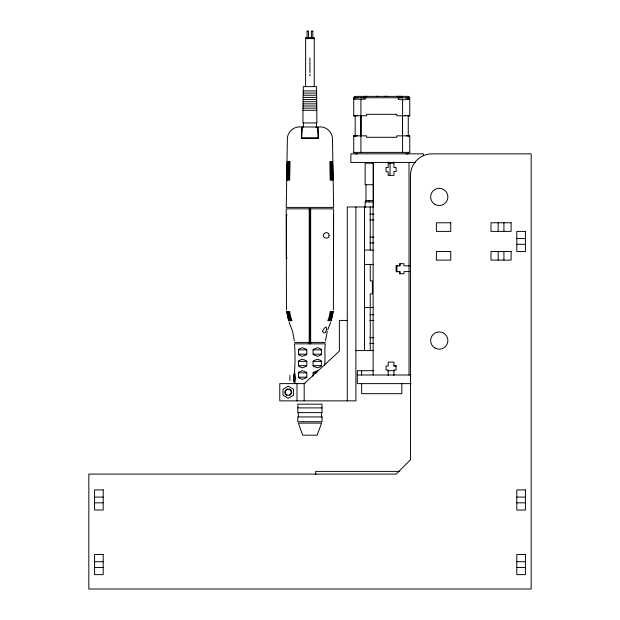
<?xml version="1.0" encoding="UTF-8"?>
<svg xmlns="http://www.w3.org/2000/svg" width="620" height="620" viewBox="0 0 620 620"><rect width="100%" height="100%" fill="white"/><g stroke="black" fill="none" stroke-linecap="round" stroke-linejoin="round"><path stroke-width="0.93" d="M302.963 110.321L303.327 86.622L316.541 86.622L316.897 122.954L302.963 122.954L302.963 110.321L316.897 110.321M333.413 309.829L333.63 208.839L286.238 208.839L286.456 309.829M325.485 340.791L327.283 331.274M332.25 312.961L332.467 311.395L331.677 311.395L331.444 312.992A49.306 49.306 0 0 1 329.514 320.726L330.344 320.726A49.453 49.453 0 0 0 331.654 316.115L332.925 311.395L332.7 312.992A52.289 52.289 0 0 1 330.91 320.726L330.638 320.726A52.289 52.289 0 0 0 332.436 312.992M327.763 329.731L330.731 322.237M307.063 31.217L308.497 31.217L308.497 38.06L307.776 38.277L307.086 38.114L307.063 31.217L308.497 31.217M311.372 31.217L312.805 31.217L312.805 38.06L312.085 38.277L311.395 38.114L311.372 31.217L312.805 31.217M312.782 38.114L312.085 37.843M298.483 349.874L299.018 349.037L302.211 347.719L305.939 349.037L306.807 349.874L306.807 354.183L305.939 355.02L302.211 356.337L299.018 355.02L298.483 354.183L298.483 349.874L306.807 349.874M298.483 361.359L299.018 360.522L302.211 359.205L305.939 360.522L306.807 361.359L306.807 365.668L305.939 366.513L302.211 367.823L299.018 366.513L298.483 365.668L298.483 361.359L306.807 361.359M298.483 372.853L299.018 372.015L302.211 370.698L305.939 372.015L306.807 372.853L306.807 377.162L305.939 377.999L302.211 379.316L299.018 377.999L298.483 377.162L298.483 372.853L306.807 372.853M321.385 354.183L320.85 355.02L317.649 356.337L313.929 355.02L313.061 354.183L313.061 349.874L313.929 349.037L317.649 347.719L320.85 349.037L321.385 349.874L321.385 354.183L313.061 354.183M321.385 365.668L320.85 366.513L317.649 367.823L313.929 366.513L313.061 365.668L313.061 361.359L313.929 360.522L317.649 359.205L320.85 360.522L321.385 361.359L321.385 365.668L313.061 365.668M400.536 97.766L398.443 97.774L396.823 96.387L355.175 96.379L353.741 97.766L353.741 99.2L365.226 99.208L365.072 97.774L366.831 96.348L363.963 96.379M355.175 96.379L353.741 97.743L409.735 97.766L409.75 115.746L404.767 115.754M313.061 376.301L313.061 372.853L313.929 372.015L317.649 370.698M302.769 127.03L301.529 127.116L301.529 138.469L318.331 138.469L318.331 127.116L315.781 126.992M406.085 97.774L405.526 97.774C416.082 98.874 402.287 100.642 398.257 99.208L398.412 97.774M355.942 135.858L355.175 135.85L355.175 115.715L355.609 115.715M355.175 135.827L355.609 135.827M357.422 135.858L353.733 135.827L353.733 152.396L354.284 152.365M406.627 135.858L409.75 135.827L409.75 152.396L353.733 152.396M408.262 153.83L406.061 153.83M365.072 97.774L362.948 97.766M354.284 99.177C353.33 98.045 356.748 97.255 357.957 97.774M361.344 97.774L361.003 97.766M354.694 115.715L353.733 115.715L353.733 99.177M407.542 115.746L409.75 115.746L408.262 115.715L408.262 135.858L409.75 135.85L396.823 135.858L396.823 137.291L366.66 137.291L366.66 135.858L356.547 135.858M333.242 311.395L332.894 312.992A52.289 52.289 0 0 1 331.096 320.726L331.181 320.865M303.327 90.931L316.541 90.931M303.165 93.085L316.58 93.085M303.203 95.24L316.619 95.24M408.309 96.379L409.735 97.766L408.309 96.356L396.645 96.348L402.101 96.379M384.431 96.371L387.128 96.371L385.547 96.364M303.203 97.394L316.657 97.394M303.165 99.549L316.696 99.549M303.126 101.703L316.735 101.703M303.087 103.858L316.781 103.858M303.048 106.012L316.82 106.012M303.01 108.167L316.859 108.167M355.841 115.715L353.733 115.746L357.422 115.746M356.547 115.754L366.66 115.754L366.66 114.312L396.823 114.312L396.823 115.754L405.317 115.754M301.196 126.976C294.306 126.061 287.672 131.448 287.385 138.469L286.238 207.406L333.63 207.406L332.483 138.469C332.196 131.448 325.562 126.061 318.665 126.976M355.841 135.819L353.733 135.827L354.694 135.858M415.733 162.448L350.866 162.448L350.866 153.838L423.39 153.838L423.39 155.752M388.19 163.168L393.716 163.168M373.449 184.714L365.157 184.714L365.157 163.168L373.449 163.168L373.449 200.508L365.986 200.508M373.124 206.972L347.27 206.972L347.27 400.861M369.799 214.156L373.899 214.156M287.099 214.869L286.378 214.869L286.378 257.959L287.099 257.959M369.799 219.899L373.899 219.899M369.799 237.135L373.899 237.135M516.809 238.568L525.427 238.568M369.799 242.877L373.899 242.877M516.809 244.319L525.427 244.319M364.506 250.062L373.124 250.062M364.506 264.422L373.124 264.422M409.464 265.856L404 265.856L404 263.702L399.691 263.702L399.691 265.856M409.464 271.599L404 271.599L404 273.753L399.691 273.753L399.691 271.599M364.506 307.505L373.124 307.505M369.799 314.689L373.899 314.689M347.27 320.431L339.373 320.431L339.373 351.145L304.188 383.625L304.188 400.861M369.799 320.431L373.899 320.431M288.68 320.865L288.773 320.726A52.289 52.289 0 0 1 286.975 312.992L286.618 311.395M369.799 337.668L373.899 337.668M294.492 342.403L309.217 342.403M310.651 342.403L325.368 342.403M369.799 343.41L373.899 343.41M313.061 349.874L321.385 349.874M355.888 350.594L373.124 350.594M298.483 354.183L306.807 354.183M313.061 361.359L321.385 361.359M298.483 365.668L306.807 365.668M393.948 365.668L396.103 365.668L396.103 369.977L393.948 369.977L393.948 375.433M396.103 366.033L393.948 366.033L393.948 362.08L388.205 362.08L388.205 366.033L386.051 366.033L386.051 369.977L388.205 369.977L388.205 375.433M373.775 370.698L357.329 370.698L357.329 383.625L410.944 383.625M387.485 370.698L394.188 370.698M313.061 372.853L316.758 372.853M357.329 375.007L410.944 375.007M298.483 377.162L306.807 377.162M305.009 383.625L279.775 383.625L279.775 400.861L355.888 400.861L355.888 206.972M322.067 407.898L297.794 407.898L297.794 412.633L322.067 412.633L321.997 404.163L297.871 404.163L297.871 407.898M399.846 471.378L315.743 471.378L315.743 474.254M94.573 497.085L103.191 497.085M516.809 497.085L525.427 497.085M94.573 502.828L103.191 502.828M516.809 502.828L525.427 502.828M94.573 561.712L103.191 561.712M516.809 561.712L525.427 561.712M94.573 567.455L103.191 567.455M516.809 567.455L525.427 567.455M408.782 152.365L409.75 152.365M357.422 153.83L355.175 153.83M289.137 322.237L292.578 331.274L294.376 340.791M503.921 222.774L503.921 231.392M503.921 251.495L503.921 260.113M498.178 222.774L498.178 231.392M498.178 251.495L498.178 260.113M409.029 162.448L409.029 375.007M408.309 97.766L408.309 99.208M402.566 99.208L402.566 152.396M402.473 115.754L402.473 135.858M401.83 383.408L401.83 393.677L361.654 393.677L361.654 383.408M400.055 263.702L400.055 265.856L396.103 265.856L396.103 271.599L400.055 271.599L400.055 273.753M396.963 265.376L396.963 272.079M393.948 162.022L393.948 167.477L396.103 167.477L396.103 171.43L393.948 171.43L393.948 175.375L388.205 175.375L388.205 171.786L386.051 171.786L386.051 167.477L388.205 167.477L388.205 162.022M390.034 163.168L390.034 175.344M373.449 207.568L373.449 201.95L365.157 201.95L365.157 207.568M373.124 162.448L373.124 375.007M370.249 206.972L370.249 250.062M370.249 264.422L370.249 280.938L372.403 280.938L372.403 293.865L370.249 293.865L370.249 350.594M369.218 200.221L369.218 201.95M365.986 184.714L365.986 201.95M364.506 206.972L364.506 350.594M361.638 370.698L361.638 375.007M361.01 115.754L361.01 135.858M360.918 99.208L360.918 152.396M333.483 214.869L333.483 257.959M324.508 365.668C325.748 358.252 324.097 351.269 325.368 343.844L294.492 343.844C295.275 353.563 295.159 362.801 294.492 372.566A5.526 0.721 -90 0 1 295.004 374.162L295.624 378.022L295.004 381.881A5.526 0.721 -90 0 1 294.492 383.478M321.563 412.633L321.563 416.942M317.618 137.749L317.618 138.469M316.464 122.954L316.464 126.976M314.239 38.06L314.239 86.622M310.651 208.839L310.651 343.844M309.93 57.97L309.93 61.217M309.93 62.023L309.93 65.278M309.93 66.092L309.93 72.641M309.93 74.276L309.93 75.919M309.93 208.839L309.93 343.844M309.217 208.839L309.217 343.844M305.621 38.06L305.621 86.622M303.397 122.954L303.397 126.976M302.25 137.749L302.25 138.469M298.298 412.633L298.298 416.942M297.003 383.625L297.003 400.861M294.353 372.566L294.353 383.478M293.632 374.433L293.632 381.61M289.897 375.433L289.897 380.61M291.237 390.894A3.301 3.301 0 0 1 291.361 393.258M291.082 393.894A3.301 3.301 0 0 1 289.563 395.258M286.874 395.258A3.301 3.301 0 0 1 285.549 394.18M285.355 393.894A3.301 3.301 0 0 1 285.2 390.894M285.549 390.298A3.301 3.301 0 0 1 287.533 389.011M288.904 389.011A3.301 3.301 0 0 1 289.873 389.383M290.16 389.569A3.301 3.301 0 0 1 291.082 390.592M312.643 37.425A2.155 0.651 0 0 1 313.852 38.432A2.155 0.651 0 0 1 310.326 38.432A2.155 0.651 0 0 1 311.527 37.425M308.334 37.425A2.155 0.651 0 0 1 309.543 38.432A2.155 0.651 0 0 1 306.017 38.432A2.155 0.651 0 0 1 307.218 37.425M287.324 161.448L287.013 180.118L287.324 161.448M287.773 161.448L287.463 180.118L288.261 180.118L288.594 161.448L287.781 161.448M289.191 161.448L288.858 180.118L289.687 180.118L290.021 161.448L289.191 161.448M322.54 331.274C326.391 338.776 329.081 318.696 322.54 331.274M329.081 235.406C329.445 239.382 323.377 238.84 323.26 235.406C323.377 231.981 329.445 231.438 329.081 235.406M302.676 126.976L301.529 137.749L318.331 137.749L317.184 126.976L302.676 126.976M330.987 312.023L330.847 312.992A49.306 49.306 0 0 1 328.918 320.726L327.841 320.726A44.183 44.183 0 0 0 329.367 316.115L330.251 311.395L331.08 311.395L330.987 312.023M321.563 423.119L317.115 435.186L302.754 435.186L298.298 423.119L321.563 423.119M410.533 459.746L396.172 474.106L88.831 474.106L88.831 589L531.169 589L531.169 153.838L432.078 153.838A21.545 21.545 0 0 0 410.533 175.375L410.533 459.746M288.215 386.206L282.991 389.221L282.991 395.258L288.215 398.272L293.446 395.258L293.446 389.221L288.215 386.206M376.542 96.371L377.937 96.371L376.542 96.371M401.923 97.774L402.481 97.774L401.923 97.774M330.677 161.448L329.84 161.448L330.173 180.118L331.01 180.118L330.677 161.448M332.08 161.448L331.266 161.448L331.599 180.118L332.397 180.118L332.088 161.448M332.545 161.448L332.855 180.118L332.545 161.448M450.748 222.774L436.387 222.774L436.387 231.392L450.748 231.392L450.748 222.774M511.105 222.774L490.993 222.774L490.993 231.392L511.105 231.392L511.105 222.774M525.427 231.392L516.809 231.392L516.809 251.495L525.427 251.495L525.427 231.392M450.748 251.495L436.387 251.495L436.387 260.113L450.748 260.113L450.748 251.495M511.105 251.495L490.993 251.495L490.993 260.113L511.105 260.113L511.105 251.495M287.207 311.395L287.161 312.992A52.289 52.289 0 0 0 288.959 320.726L289.222 320.726A52.289 52.289 0 0 1 287.424 312.992L287.207 311.395M288.192 311.395L287.417 311.395L288.207 316.115A49.453 49.453 0 0 0 289.517 320.726L290.354 320.726A49.306 49.306 0 0 1 288.424 312.992L288.192 311.395M289.618 311.395L288.781 311.395L289.013 312.992A49.306 49.306 0 0 0 290.951 320.726L292.028 320.726A44.183 44.183 0 0 1 290.501 316.115L289.618 311.395M322.067 416.942L297.794 416.942L297.794 421.685L322.067 421.685L322.067 416.942M103.191 489.901L94.573 489.901L94.573 510.012L103.191 510.012L103.191 489.901M525.427 489.901L516.809 489.901L516.809 510.012L525.427 510.012L525.427 489.901M103.191 554.528L94.573 554.528L94.573 574.639L103.191 574.639L103.191 554.528M525.427 554.528L516.809 554.528L516.809 574.639L525.427 574.639L525.427 554.528M286.711 394.855A3.015 3.015 0 0 0 291.237 392.243A3.015 3.015 0 0 0 286.711 389.631A3.015 3.015 0 0 0 286.711 394.855M434.946 204.383A8.618 8.618 0 0 0 447.873 196.92A8.618 8.618 0 0 0 434.946 189.457A8.618 8.618 0 0 0 434.946 204.383M434.946 348.006A8.618 8.618 0 0 0 447.873 340.543A8.618 8.618 0 0 0 434.946 333.079A8.618 8.618 0 0 0 434.946 348.006"/></g></svg>
